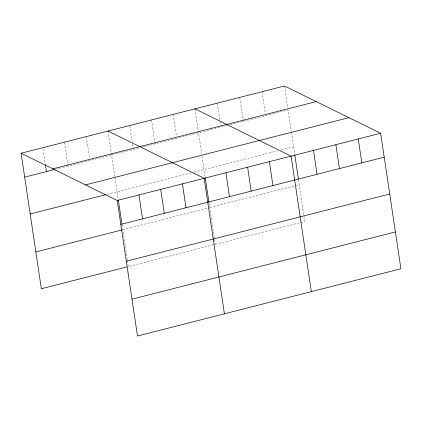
<?xml version="1.0" encoding="UTF-8"?>
<svg xmlns="http://www.w3.org/2000/svg" width="422" height="422" viewBox="0 0 422 422"><rect width="100%" height="100%" fill="white"/><g stroke="black" fill="none" stroke-linecap="round" stroke-linejoin="round"><path stroke-width="0.32" stroke-dasharray="2.11 1.58" d="M55.72 169.222L110.975 155.117M111.598 154.958L140.157 147.663M142.641 147.03L226.508 125.624M229.621 124.828L288.084 109.905L291.307 131.495M107.167 194.32L190.987 172.925M194.094 172.134L277.418 150.86M281.147 149.91L293.585 146.735M122.776 229.732L207.835 208.014M209.697 207.54L299.256 184.678M284.507 85.993L287.793 107.963M291.402 132.128L294.72 154.32M298.502 179.619L303.814 215.157M303.909 215.795L304.763 221.508L128.277 266.562L127.423 260.843M262.12 91.711L265.401 113.682M239.728 97.424L243.304 121.336M217.341 103.142L219.946 120.586M220.041 121.235L220.622 125.112M194.948 108.86L201.653 153.719M202.032 156.261L205.161 177.182M209.038 203.114L215.204 244.37M173.22 114.404L176.501 136.375M151.487 119.953L155.059 143.86M129.754 125.503L132.17 141.655M132.555 144.24L133.041 147.468M108.027 131.047L114.826 176.544M114.921 177.182L118.239 199.374M122.016 224.673L127.328 260.21M86.294 136.596L89.575 158.566M64.561 142.14L68.137 166.052M43.023 148.982L45.244 163.847"/><path stroke-width="0.63" d="M21.1 153.239L284.507 85.993L380.649 133.252L400.9 268.761L137.493 336.007L117.237 200.492L21.1 153.239L41.351 288.748L127.038 266.878M52.824 168.832L316.236 101.591M24.671 177.145L55.097 169.38M85.513 184.899L348.92 117.654M30.178 213.975L105.927 194.637M117.237 200.492L380.649 133.252M120.813 224.398L384.22 157.158M35.849 251.918L121.531 230.048M126.315 261.229L389.722 193.988M131.986 299.177L395.398 231.931M194.948 108.86L291.09 156.114L311.341 291.623M108.027 131.047L204.164 178.3L224.414 313.815M358.257 138.965L361.833 162.876M335.87 144.683L339.441 168.589M313.477 150.396L317.054 174.307M294.814 154.953L298.407 178.986M269.357 161.658L272.928 185.569M247.624 167.207L251.201 191.119M225.897 172.756L229.468 196.663M205.256 177.815L208.943 202.481M182.431 183.85L186.007 207.756M160.703 189.399L164.274 213.305M138.97 194.943L142.541 218.854M118.329 200.007L121.921 224.04M45.344 164.49L46.404 171.601"/></g></svg>
